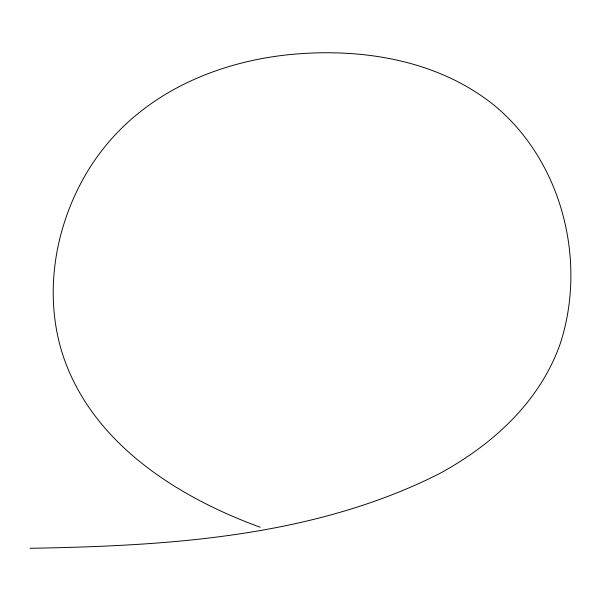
<?xml version="1.0" encoding="UTF-8"?>
<svg xmlns="http://www.w3.org/2000/svg" width="601" height="601" viewBox="0 0 601 601"><rect width="100%" height="100%" fill="white"/><g stroke="black" fill="none" stroke-linecap="round" stroke-linejoin="round"><path stroke-width="0.9" d="M30.05 548.292C168.468 545.881 312.993 537.249 438.873 473.949C492.174 445.048 539.615 402.287 560.177 343.87C587.432 260.571 561.792 160.144 493.008 104.334C436.138 59.356 359.969 47.637 289.427 54.631C228.635 60.821 168.017 83.516 123.521 126.398A225.345 223.332 86.1 0 0 88.925 169.114C56.103 222.332 43.595 289.111 61.197 349.722C88.324 440.698 175.492 496.434 260.173 527.205"/></g></svg>
